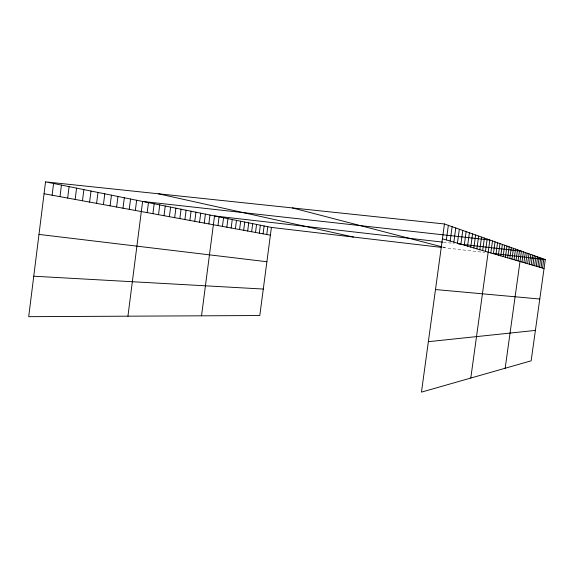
<?xml version="1.0" encoding="UTF-8"?>
<svg xmlns="http://www.w3.org/2000/svg" width="574" height="574" viewBox="0 0 574 574"><rect width="100%" height="100%" fill="white"/><g stroke="black" fill="none" stroke-linecap="round" stroke-linejoin="round"><path stroke-width="0.43" stroke-dasharray="2.87 2.15" d="M443.429 242.214L454.328 243.469M443.006 247.581L484.721 252.481M442.31 246.935L446.235 247.961"/><path stroke-width="0.86" d="M45.54 181.872L28.7 316.676L259.8 315.528L271.409 227.426L45.54 181.872L444.455 223.975L545.3 259.591L531.144 360.816L421.459 392.128L444.455 223.975M52.119 195.225L53.583 183.493M59.983 196.66L61.432 185.079M67.66 198.066L69.095 186.622M75.151 199.436L76.572 188.136M82.469 200.778L83.876 189.607M89.616 202.084L91.008 191.042M96.597 203.361L97.975 192.448M103.42 204.617L104.791 193.825M110.093 205.836L111.442 195.167M116.615 207.027L117.957 196.48M122.994 208.197L124.321 197.765M129.236 209.338L130.549 199.02M135.342 210.457L136.641 200.247M127.937 316.181L142.61 201.452L489.859 240.011L470.788 378.044M147.166 212.624L148.444 202.629M152.899 213.672L154.162 203.777M158.51 214.698L159.766 204.911M164.006 215.702L165.247 206.016M169.387 216.685L170.622 207.099M174.668 217.654L175.888 208.161M179.841 218.601L181.054 209.201M184.914 219.526L186.112 210.22M189.886 220.438L191.077 211.225M194.765 221.334L195.942 212.208M199.551 222.21L200.721 213.169M204.244 223.071L205.406 214.116M208.85 223.91L210.005 215.042M201.531 315.815L214.518 215.953L442.597 242.12M217.948 225.575L219.081 216.872M222.432 226.4L223.559 217.776M226.838 227.204L227.95 218.658M231.157 227.993L232.262 219.526M235.405 228.768L236.495 220.38M239.573 229.535L240.657 221.22M243.663 230.282L244.739 222.045M247.681 231.021L248.75 222.856M251.634 231.738L252.696 223.652M255.516 232.448L256.564 224.427M259.326 233.152L260.374 225.195M263.079 233.833L264.112 225.955M266.759 234.508L267.793 226.694M446.35 239.946L448.344 225.345M450.152 241.051L452.118 226.68M453.84 242.135L455.778 227.971M457.421 243.182L459.336 229.227M460.893 244.194L462.78 230.447M464.273 245.184L466.138 231.631M467.559 246.146L469.396 232.786M470.745 247.078L472.56 233.898M473.851 247.982L475.638 234.988M476.872 248.865L478.637 236.05M479.814 249.726L481.557 237.076M482.677 250.558L484.399 238.081M485.461 251.376L487.161 239.057M490.827 252.947L492.485 240.937M493.41 253.701L495.046 241.841M495.929 254.433L497.543 242.723M498.383 255.15L499.983 243.584M500.779 255.853L502.365 244.431M503.118 256.535L504.682 245.249M505.407 257.202L506.95 246.052M507.638 257.855L509.167 246.834M509.82 258.494L511.334 247.595M511.951 259.118L513.443 248.341M514.031 259.728L515.517 249.073M516.069 260.323L517.533 249.79M518.064 260.905L519.513 250.486M505.163 368.235L521.443 251.168L458.561 243.95M521.974 262.053L523.395 251.857M523.897 262.612L525.303 252.531M525.777 263.157L527.169 253.191M527.621 263.696L528.991 253.837M529.415 264.227L530.778 254.461M531.18 264.736L532.529 255.086M532.909 265.245L534.243 255.688M534.595 265.74L535.915 256.277M536.252 266.221L537.558 256.858M537.874 266.695L539.173 257.432M539.467 267.161L540.751 257.984M541.024 267.62L542.294 258.537M542.552 268.065L543.815 259.068M428.355 341.681L535.399 330.409M33.758 276.209L263.287 289.052M435.487 289.547L539.79 299.018M271.409 227.426L441.392 247.387M492.105 253.349L545.3 259.591M38.975 234.414L266.888 261.73M44.054 193.747L270.383 235.175M158.288 193.775L353.512 237.069M292.431 207.932L441.514 246.727M442.425 238.798L544.052 268.503"/></g></svg>
